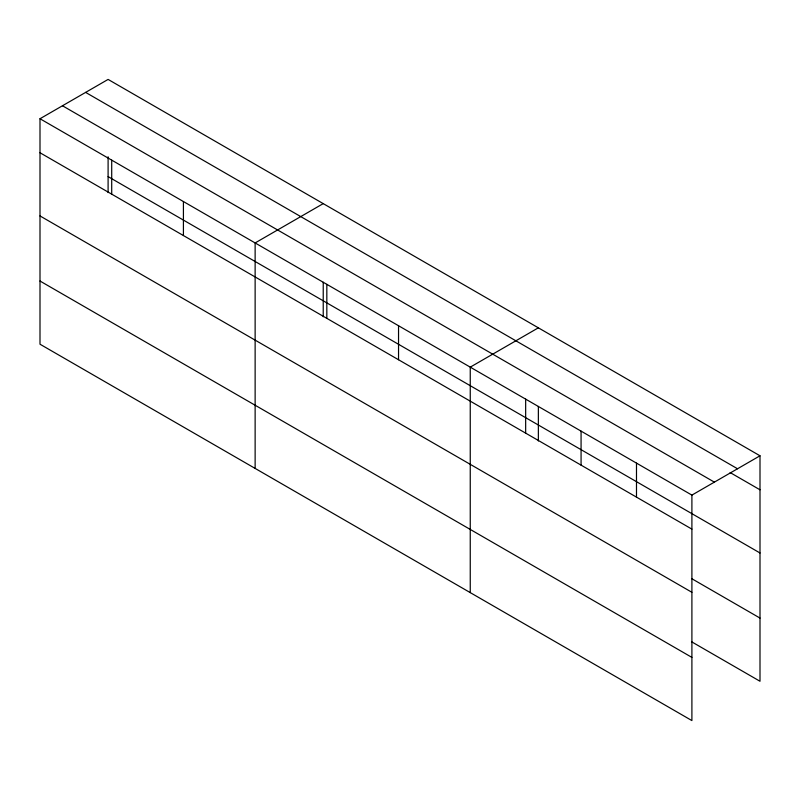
<?xml version="1.0" encoding="UTF-8"?>
<svg xmlns="http://www.w3.org/2000/svg" width="800" height="800" viewBox="0 0 800 800"><rect width="100%" height="100%" fill="white"/><g stroke="black" fill="none" stroke-linecap="round" stroke-linejoin="round"><path stroke-width="1.2" d="M40 118.74L691.9 495.11L691.9 720.58L40 344.21L40 118.74L108.1 79.42L760 455.79L760 681.26L691.8 641.89M323.23 203.62L255.13 242.94L255.13 468.41M538.36 327.82L470.25 367.14L470.25 592.61M691.9 495.11L760 455.79M85.63 92.4L737.53 468.77M730.16 472.57L760 489.8M62.47 105.76L714.37 482.13M108.1 176.61L760 552.98M40 152.75L691.9 529.12M691.8 578.7L760 618.08M40 215.93L691.9 592.3M40 281.03L691.9 657.4M636.49 463.12L636.49 497.13M581.07 431.13L581.07 465.14M538.36 406.43L538.36 440.98M525.66 399.13L525.66 433.14M398.54 325.74L398.54 359.75M326.83 284.34L326.83 318.35M323.23 282.23L323.23 316.78M183.42 201.54L183.42 235.55M111.71 160.14L111.71 194.15M108.1 156.79L108.1 192.58"/></g></svg>
